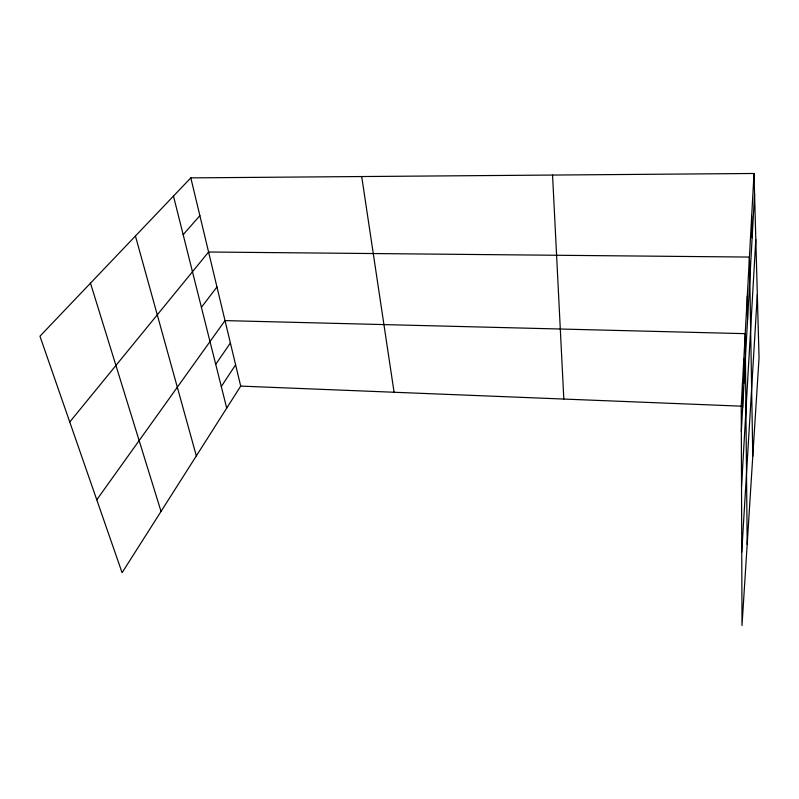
<?xml version="1.0" encoding="UTF-8"?>
<svg xmlns="http://www.w3.org/2000/svg" width="799" height="799" viewBox="0 0 799 799"><rect width="100%" height="100%" fill="white"/><g stroke="black" fill="none" stroke-linecap="round" stroke-linejoin="round"><path stroke-width="1.2" d="M754.016 173.483L759.05 357.772L742.011 625.517L741.242 406.162L754.016 173.483L190.821 177.877L39.95 336.199L122.087 572.703L240.709 386.107L190.821 177.877M741.332 431.42L754.576 193.997M741.522 486.781L755.814 239.57M741.752 552.129L757.322 294.521M221.283 386.516L235.605 364.823M215.72 364.334L230.382 342.991M96.769 499.794L225.008 320.599L745.217 333.662L747.175 544.289M201.408 307.335L216.948 286.951M69.753 422.002L208.579 252.005L749.422 257.068L752.778 456.339M183.161 234.676L199.87 215.67M240.709 386.107L741.242 406.162M90.487 283.166L161.038 511.43M135.43 235.995L196.344 455.899M173.473 196.075L226.716 408.129M361.707 176.549L394.087 392.259M552.558 175.061L563.824 399.051M751.669 216.209L752.129 237.742M747.275 296.189L747.574 319.46M743.859 358.511L744.029 382.971M742.531 382.671L742.661 407.54"/></g></svg>
